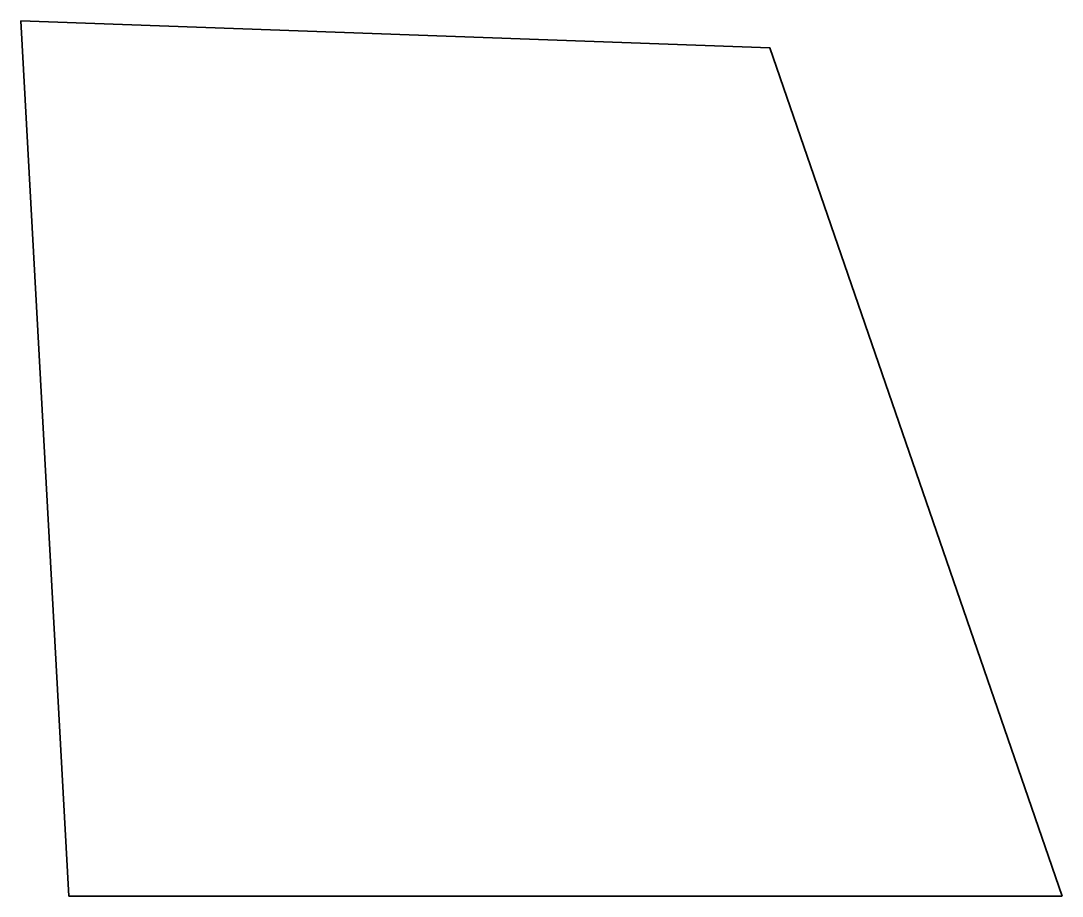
# Model space of a CAD drawing. Header units: inches. Extents: x 352731 to 371558, y -52658 to -39161.
# Drawn here: x 365146 to 365712, y -52658 to -52182 of the extents above; entities that cross this region are included whole.
import ezdxf

# ---------------------------------------------------------------- set-up
doc = ezdxf.new("R2010")
doc.units = ezdxf.units.IN
doc.header["$LTSCALE"] = 2
doc.header["$MEASUREMENT"] = 0
doc.layers.get('0').update_dxf_attribs({"linetype": 'CONTINUOUS'})
doc.layers.add('door', color=20, linetype='CONTINUOUS', lineweight=35)

msp = doc.modelspace()

# ---------------------------------------------------------------- linework, layer by layer
at = {"ltscale": 0.5}
msp.add_lwpolyline([(365553.32, -52196.6), (365145.98, -52181.93), (365172.12, -52657.92), (365712.2, -52657.92)], close=True, dxfattribs=at)
at = {"layer": 'door', "ltscale": 0.5}
for p, q in [((365553.32, -52196.6), (365145.98, -52181.93)), ((365145.98, -52181.93), (365172.12, -52657.92)), ((365712.2, -52657.92), (365553.32, -52196.6)), ((365172.12, -52657.92), (365712.2, -52657.92))]:
    msp.add_line(p, q, dxfattribs=at)

doc.saveas('drawing.dxf')
